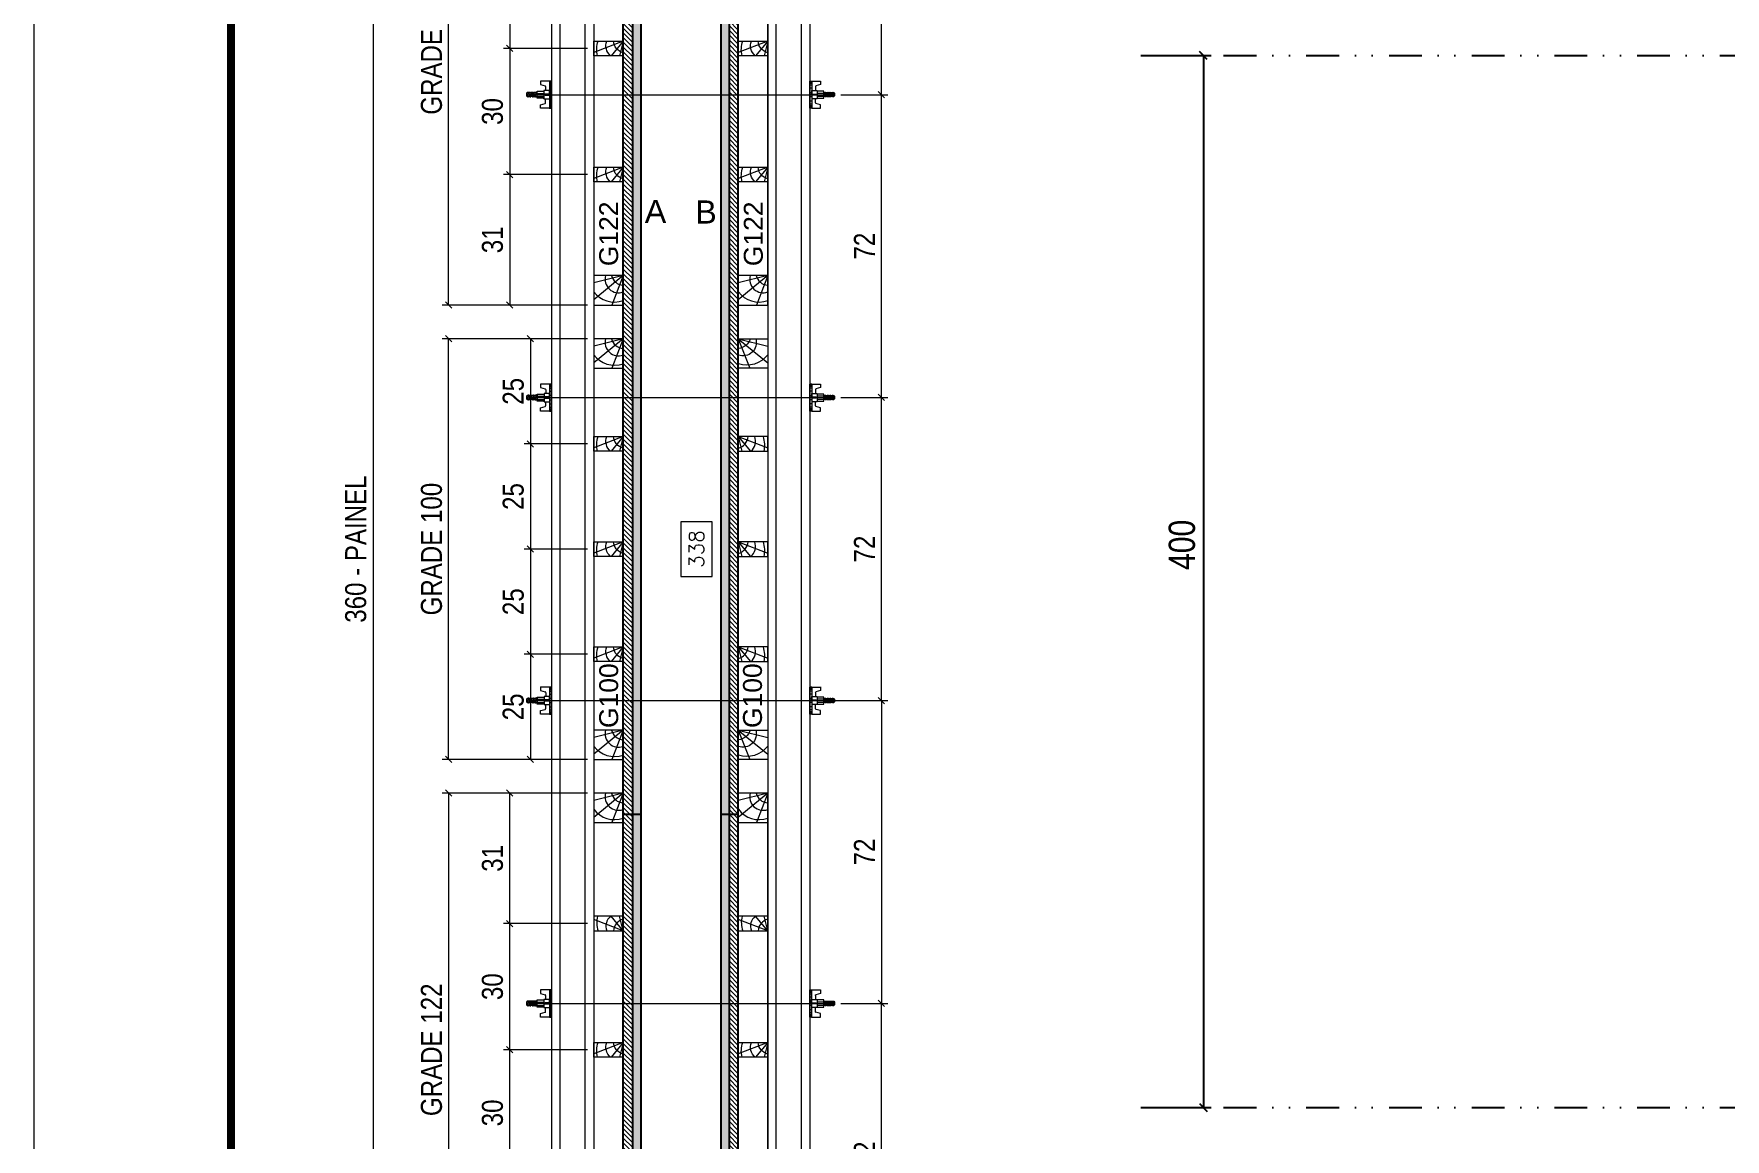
# Model space of a CAD drawing. Extents: x 28748 to 35002, y 14885 to 43501.
# Drawn here: x 30347 to 30990, y 31344 to 31764 of the extents above; entities that cross this region are included whole.
import ezdxf
from ezdxf.enums import TextEntityAlignment as Align

# ---------------------------------------------------------------- set-up
doc = ezdxf.new("R2010")
doc.units = 0
doc.linetypes.add('DASHED', pattern=[0.75, 0.5, -0.25])
doc.linetypes.add('DIVIDE2', pattern=[0.625, 0.25, -0.125, 0, -0.125, 0, -0.125])
for name, color, linetype in [('CHAPA', 1, 'Continuous'), ('COTA', 241, 'Continuous'), ('MEIO_PONT', 93, 'Continuous'), ('Nível', 160, 'Continuous'), ('Painéis', 200, 'Continuous'), ('TEXTO_GERAL', 7, 'Continuous')]:
    doc.layers.add(name, color=color, linetype=linetype)
doc.layers.add('FELIPE', color=2, linetype='Continuous', lineweight=13, plot=False)
for name, color, linetype, lineweight in [('Folhas', 255, 'Continuous', 9), ('Hachura', 251, 'Continuous', 9), ('Madeira', 126, 'Continuous', 18), ('Perfil Metálico', 224, 'Continuous', 18), ('SARRAFO DE PRESSAO', 251, 'DASHED', 9), ('Texto Seção', 7, 'Continuous', 15)]:
    doc.layers.add(name, color=color, linetype=linetype, lineweight=lineweight)
doc.styles.add('ARIAL', font='arial.ttf')
doc.styles.add('COTA TECNICA', font='techl___.ttf', dxfattribs={"height": 10})
doc.styles.add('COTA TECNICA 2X', font='techl___.ttf', dxfattribs={"height": 10})
doc.styles.add('ROMANS', font='romans.shx')
doc.styles.add('SANSSERIF', font='sas_____.pfb')
doc.dimstyles.new('PAINEL', dxfattribs={"dimtxt": 10, "dimasz": 3, "dimexe": 3, "dimexo": 3, "dimgap": 3, "dimtad": 1, "dimdec": 1, "dimzin": 12, "dimdsep": 46, "dimtxsty": 'COTA TECNICA', "dimblk1": 'OBLIQUE', "dimblk2": 'OBLIQUE', "dimsah": 1, "dimcen": 0.9, "dimclrd": 4, "dimclre": 4, "dimclrt": 240, "dimadec": 1, "dimazin": 3, "dimtfac": 1, "dimtdec": 1, "dimtmove": 0, "dimatfit": 3, "dimfxl": 1, "dimtolj": 1, "dimtzin": 12, "dimarcsym": 0})
doc.dimstyles.new('SECAO PILAR', dxfattribs={"dimtxt": 10, "dimasz": 3, "dimexe": 3, "dimexo": 3, "dimgap": 3, "dimtad": 1, "dimdec": 1, "dimlfac": 0.5, "dimzin": 12, "dimdsep": 46, "dimtxsty": 'COTA TECNICA 2X', "dimblk1": 'OBLIQUE', "dimblk2": 'OBLIQUE', "dimsah": 1, "dimcen": 0.9, "dimclrd": 256, "dimclre": 256, "dimclrt": 256, "dimadec": 1, "dimazin": 3, "dimtfac": 1, "dimtdec": 1, "dimtmove": 0, "dimatfit": 3, "dimfxl": 1, "dimtolj": 1, "dimtzin": 12, "dimarcsym": 0})
doc.dimstyles.new('SECÇÃO 2', dxfattribs={"dimtxt": 7, "dimasz": 6, "dimexe": 0.18, "dimexo": 2, "dimgap": -4, "dimtad": 3, "dimdec": 1, "dimlfac": 0.5, "dimzin": 12, "dimdsep": 46, "dimtxsty": 'ROMANS', "dimblk": 'ARCHTICK', "dimcen": 0.09, "dimse1": 1, "dimse2": 1, "dimsd1": 1, "dimsd2": 1, "dimclrd": 180, "dimclre": 5, "dimclrt": 1, "dimadec": 0, "dimazin": 3, "dimtfac": 1, "dimtdec": 1, "dimtofl": 0, "dimtmove": 0, "dimatfit": 3, "dimldrblk": 'ARCHTICK', "dimfxl": 1, "dimtolj": 1, "dimtzin": 0, "dimarcsym": 0})
pattern_1 = [(135, (113905.0469, 41830.0297), (-1.12253202, -1.12253202), [])]

# ---------------------------------------------------------------- blocks, each defined once
blk = doc.blocks.new('9999999999')
at = {"layer": 'Folhas'}
blk.add_lwpolyline([(98138.98, 34190.21), (99623.98, 34190.21), (99623.98, 35240.21), (98138.98, 35240.21)], close=True, dxfattribs=at)
at = {"layer": 'Folhas', "color": 30, "const_width": 3}
blk.add_lwpolyline([(98213.98, 34230.21), (99583.98, 34230.21), (99583.98, 35200.21), (98213.98, 35200.21)], close=True, dxfattribs=at)
blk = doc.blocks.new('_Oblique')
at = {"color": 0, "linetype": 'ByBlock', "lineweight": -2}
blk.add_line((-0.5, -0.5), (0.5, 0.5), dxfattribs=at)
blk = doc.blocks.new('*D1691')
at = {"layer": 'COTA', "color": 4, "linetype": 'ByBlock', "lineweight": -2, "transparency": 16777216}
for p, q in [((30771, 31756.28), (30794.72, 31756.28)), ((30791.72, 31756.28), (30791.72, 31356.28)), ((30771, 31356.28), (30794.72, 31356.28))]:
    blk.add_line(p, q, dxfattribs=at)
at = {"layer": 'Defpoints', "color": 0, "linetype": 'ByBlock', "transparency": 16777216}
for p in [(30768, 31756.28), (30768, 31356.28), (30791.72, 31356.28)]:
    blk.add_point(p, dxfattribs=at)
at = {"layer": 'COTA', "color": 4, "linetype": 'ByBlock', "lineweight": -2, "transparency": 16777216, "xscale": 3, "yscale": 3, "zscale": 3}
for p, rotation in [((30791.72, 31756.28), 90), ((30791.72, 31356.28), 270)]:
    blk.add_blockref('_Oblique', p, dxfattribs=dict(at, rotation=rotation))
at = {"layer": 'COTA', "color": 240, "linetype": 'ByBlock', "transparency": 16777216, "insert": (30783.61, 31570.2), "char_height": 10, "attachment_point": 5, "rotation": 90, "style": 'COTA TECNICA'}
blk.add_mtext('\\A1;400', dxfattribs=at)
blk = doc.blocks.new('*D117')
at = {"layer": 'COTA', "lineweight": -2, "transparency": 16777216}
for p, q in [((136801.19, 32841.1), (136674.54, 32841.1)), ((136677.54, 32841.1), (136677.54, 32121.08)), ((136801.19, 32121.08), (136674.54, 32121.08))]:
    blk.add_line(p, q, dxfattribs=at)
at = {"layer": 'Defpoints', "color": 0, "transparency": 16777216}
for p in [(136804.19, 32841.1), (136677.54, 32121.08), (136804.19, 32121.08)]:
    blk.add_point(p, dxfattribs=at)
at = {"layer": 'COTA', "lineweight": -2, "transparency": 16777216, "xscale": 3, "yscale": 3, "zscale": 3}
for p, rotation in [((136677.54, 32841.1), 90), ((136677.54, 32121.08), 270)]:
    blk.add_blockref('_Oblique', p, dxfattribs=dict(at, rotation=rotation))
at = {"layer": 'COTA', "transparency": 16777216, "insert": (136669.32, 32481.09), "char_height": 10, "attachment_point": 5, "rotation": 90, "style": 'COTA TECNICA 2X'}
blk.add_mtext('\\A1;360 - PAINEL', dxfattribs=at)
blk = doc.blocks.new('C')
at = {"layer": 'Hachura', "color": 0}
for p, q in [((0, 3.22), (0, -3.22)), ((0.45, 3.22), (0, 3.22)), ((0.46, 3.16), (0, 3.16)), ((0.46, 3.05), (0, 3.05)), ((0.46, 2.88), (0, 2.88)), ((0, 2.75), (0, -1.16)), ((0.46, 2.65), (0, 2.65)), ((0.46, 2.23), (0, 2.23)), ((0.46, 1.51), (0, 1.51)), ((0.39, 0.49), (0.17, 0.49)), ((0.45, -3.23), (0.45, 3.22)), ((0.45, 3.22), (2.58, 3.22)), ((1.74, 0.97), (0.45, 0.97)), ((1.45, 0.1), (0.45, 0.1)), ((1.35, 1.94), (1.35, 0.96)), ((2.58, 2.39), (1.47, 2.09)), ((1.74, -0.97), (1.74, 0.97)), ((1.74, 0.97), (1.74, 0.84)), ((1.74, 0.97), (1.74, 0.84)), ((1.74, 0.84), (3.35, 0.84)), ((3.35, 0.45), (1.74, 0.45)), ((2.58, 3.22), (2.58, 2.39)), ((3.32, 0.84), (3.32, -0.84)), ((3.35, 0.84), (3.35, -0.84)), ((3.68, 0.45), (3.35, 0.45)), ((3.84, -0.52), (3.35, 0.45)), ((3.35, 0.06), (3.67, -0.57)), ((3.68, 0.45), (4.16, -0.52)), ((3.72, 0.5), (4.25, -0.57)), ((4.37, -0.55), (3.83, 0.53)), ((4.15, 0.45), (3.93, 0.45)), ((4.42, -0.52), (3.93, 0.45)), ((4.15, 0.45), (4.26, 0.45)), ((4.26, 0.45), (4.74, -0.52)), ((4.3, 0.5), (4.83, -0.57)), ((4.95, -0.55), (4.41, 0.53)), ((4.51, 0.45), (4.84, 0.45)), ((5, -0.52), (4.51, 0.45)), ((4.84, 0.45), (5.32, -0.52)), ((4.88, 0.5), (5.41, -0.57)), ((5.53, -0.55), (4.99, 0.53)), ((5.58, -0.52), (5.09, 0.45)), ((5.42, 0.45), (5.09, 0.45)), ((5.58, -0.52), (5.09, 0.45)), ((5.42, 0.45), (5.74, -0.19)), ((5.46, 0.5), (5.74, -0.07)), ((5.74, 0.19), (5.57, 0.53)), ((5.74, 0.32), (5.68, 0.45)), ((5.68, 0.45), (5.74, 0.45)), ((5.74, 0.45), (5.9, 0.29)), ((5.74, 0.45), (5.74, -0.52)), ((5.9, -0.36), (5.9, 0.29)), ((0.45, 0), (0, 0)), ((0.46, -1.52), (0, -1.52)), ((0.46, -2.23), (0, -2.23)), ((0.46, -2.65), (0, -2.65)), ((0.46, -2.88), (0, -2.88)), ((0.46, -3.05), (0, -3.05)), ((0.46, -3.16), (0, -3.16)), ((0, -3.22), (2.57, -3.22)), ((0.08, -0.48), (0.29, -0.48)), ((0.29, -0.48), (0.4, -0.48)), ((0.45, 0), (0.45, -0.97)), ((0.45, -0.16), (1.45, -0.16)), ((0.45, -0.65), (0.45, -0.32)), ((0.45, -3.23), (0.45, -0.65)), ((0.45, -0.97), (1.74, -0.97)), ((1.35, -1.94), (1.35, -0.97)), ((2.58, -2.39), (1.47, -2.1)), ((3.35, -0.32), (1.74, -0.32)), ((3.35, -0.84), (1.74, -0.84)), ((2.58, -3.23), (2.58, -2.39)), ((3.35, -0.07), (3.58, -0.52)), ((3.35, -0.52), (3.58, -0.52)), ((3.84, -0.52), (4.16, -0.52)), ((4.42, -0.52), (4.74, -0.52)), ((4.63, -0.52), (4.74, -0.52)), ((5, -0.52), (5.32, -0.52)), ((5.58, -0.52), (5.74, -0.52)), ((5.74, -0.52), (5.9, -0.36)), ((5.74, -0.52), (5.74, -0.52))]:
    blk.add_line(p, q, dxfattribs=at)
for centre, radius, start, end in [((1.52, 1.94), 0.161, 104.7436, 180), ((1.44, -0.03), 0.129, 272.695, 87.305), ((3.81, 0.39), 0.143, 25.5688, 154.4312), ((4.39, 0.39), 0.143, 25.5688, 154.4312), ((4.97, 0.39), 0.143, 25.5688, 154.4312), ((5.55, 0.39), 0.143, 25.5688, 154.4312), ((0.17, -0.37), 0.174, 221.744, 317.8592), ((1.52, -1.94), 0.161, 180, 255.2564), ((3.71, -0.4), 0.174, 222.1408, 318.256), ((4.29, -0.4), 0.174, 222.1408, 318.256), ((4.87, -0.4), 0.174, 222.1408, 318.256), ((5.45, -0.4), 0.174, 222.1408, 318.256), ((5.61, -0.4), 0.174, 317.8592, 318.256)]:
    blk.add_arc(centre, radius, start, end, dxfattribs=at)
blk = doc.blocks.new('PONTALETE')
at = {"layer": 'Madeira'}
for q in [(2.71, 7), (7, 5.76), (7, 1.74)]:
    blk.add_line((0, 0), q, dxfattribs=at)
blk.add_lwpolyline([(0, 0), (7, 0), (7, 7), (0, 7)], close=True, dxfattribs=at)
for centre, radius, start, end in [((2.04, 0.06), 6.23, 37.2818, 109.0913), ((1.09, 0.9), 3.19, 343.603, 109.9847), ((-0.21, -0.78), 3.09, 14.6322, 86.0383)]:
    blk.add_arc(centre, radius, start, end, dxfattribs=at)
blk = doc.blocks.new('MEIO PONTALETE')
at = {"layer": 'Madeira'}
for q in [(2.71, 7), (3.5, 2.88), (3.5, 0.87)]:
    blk.add_line((0, 0), q, dxfattribs=at)
blk.add_lwpolyline([(0, 0), (3.5, 0), (3.5, 7), (0, 7)], close=True, dxfattribs=at)
for centre, radius, start, end in [((2.04, 0.06), 6.23, 76.4499, 109.0913), ((1.09, 0.9), 3.19, 40.9063, 109.9847), ((-0.21, -0.78), 3.09, 14.6322, 86.0383)]:
    blk.add_arc(centre, radius, start, end, dxfattribs=at)
blk = doc.blocks.new('*D105')
at = {"layer": 'COTA', "lineweight": -2, "transparency": 16777216}
for p, q in [((136779.46, 32779.1), (136739.57, 32779.1)), ((136742.57, 32779.1), (136742.57, 32719.1)), ((136779.46, 32719.1), (136739.57, 32719.1))]:
    blk.add_line(p, q, dxfattribs=at)
at = {"layer": 'Defpoints', "color": 0, "transparency": 16777216}
for p in [(136782.46, 32779.1), (136742.57, 32719.1), (136782.46, 32719.1)]:
    blk.add_point(p, dxfattribs=at)
at = {"layer": 'COTA', "lineweight": -2, "transparency": 16777216, "xscale": 3, "yscale": 3, "zscale": 3}
for p, rotation in [((136742.57, 32779.1), 90), ((136742.57, 32719.1), 270)]:
    blk.add_blockref('_Oblique', p, dxfattribs=dict(at, rotation=rotation))
at = {"layer": 'COTA', "transparency": 16777216, "insert": (136734.35, 32749.1), "char_height": 10, "attachment_point": 5, "rotation": 90, "style": 'COTA TECNICA 2X'}
blk.add_mtext('\\A1;30', dxfattribs=at)
blk = doc.blocks.new('*D106')
at = {"layer": 'COTA', "lineweight": -2, "transparency": 16777216}
for p, q in [((136779.46, 32719.1), (136739.57, 32719.1)), ((136742.57, 32719.1), (136742.57, 32659.1)), ((136779.46, 32659.1), (136739.57, 32659.1))]:
    blk.add_line(p, q, dxfattribs=at)
at = {"layer": 'Defpoints', "color": 0, "transparency": 16777216}
for p in [(136782.46, 32719.1), (136742.57, 32659.1), (136782.46, 32659.1)]:
    blk.add_point(p, dxfattribs=at)
at = {"layer": 'COTA', "lineweight": -2, "transparency": 16777216, "xscale": 3, "yscale": 3, "zscale": 3}
for p, rotation in [((136742.57, 32719.1), 90), ((136742.57, 32659.1), 270)]:
    blk.add_blockref('_Oblique', p, dxfattribs=dict(at, rotation=rotation))
at = {"layer": 'COTA', "transparency": 16777216, "insert": (136734.35, 32689.1), "char_height": 10, "attachment_point": 5, "rotation": 90, "style": 'COTA TECNICA 2X'}
blk.add_mtext('\\A1;30', dxfattribs=at)
blk = doc.blocks.new('*D107')
at = {"layer": 'COTA', "lineweight": -2, "transparency": 16777216}
for p, q in [((136779.46, 32659.1), (136739.57, 32659.1)), ((136742.57, 32659.1), (136742.57, 32597.1)), ((136779.46, 32597.1), (136739.57, 32597.1))]:
    blk.add_line(p, q, dxfattribs=at)
at = {"layer": 'Defpoints', "color": 0, "transparency": 16777216}
for p in [(136782.46, 32659.1), (136742.57, 32597.1), (136782.46, 32597.1)]:
    blk.add_point(p, dxfattribs=at)
at = {"layer": 'COTA', "lineweight": -2, "transparency": 16777216, "xscale": 3, "yscale": 3, "zscale": 3}
for p, rotation in [((136742.57, 32659.1), 90), ((136742.57, 32597.1), 270)]:
    blk.add_blockref('_Oblique', p, dxfattribs=dict(at, rotation=rotation))
at = {"layer": 'COTA', "transparency": 16777216, "insert": (136734.35, 32628.1), "char_height": 10, "attachment_point": 5, "rotation": 90, "style": 'COTA TECNICA 2X'}
blk.add_mtext('\\A1;31', dxfattribs=at)
blk = doc.blocks.new('*D108')
at = {"layer": 'COTA', "lineweight": -2, "transparency": 16777216}
for p, q in [((136779.46, 32841.1), (136710.46, 32841.1)), ((136713.46, 32597.1), (136713.46, 32841.1)), ((136779.46, 32597.1), (136710.46, 32597.1))]:
    blk.add_line(p, q, dxfattribs=at)
at = {"layer": 'Defpoints', "color": 0, "transparency": 16777216}
for p in [(136713.46, 32841.1), (136782.46, 32841.1), (136782.46, 32597.1)]:
    blk.add_point(p, dxfattribs=at)
at = {"layer": 'COTA', "lineweight": -2, "transparency": 16777216, "xscale": 3, "yscale": 3, "zscale": 3}
for p, rotation in [((136713.46, 32841.1), 90), ((136713.46, 32597.1), 270)]:
    blk.add_blockref('_Oblique', p, dxfattribs=dict(at, rotation=rotation))
at = {"layer": 'COTA', "transparency": 16777216, "insert": (136705.35, 32719.1), "char_height": 10, "attachment_point": 5, "rotation": 90, "style": 'COTA TECNICA 2X'}
blk.add_mtext('\\A1;GRADE 122', dxfattribs=at)
blk = doc.blocks.new('*D119')
at = {"layer": 'COTA', "lineweight": -2, "transparency": 16777216}
for p, q in [((136779.46, 32243.08), (136739.57, 32243.08)), ((136742.57, 32183.08), (136742.57, 32243.08)), ((136779.46, 32183.08), (136739.57, 32183.08))]:
    blk.add_line(p, q, dxfattribs=at)
at = {"layer": 'Defpoints', "color": 0, "transparency": 16777216}
for p in [(136742.57, 32243.08), (136782.46, 32243.08), (136782.46, 32183.08)]:
    blk.add_point(p, dxfattribs=at)
at = {"layer": 'COTA', "lineweight": -2, "transparency": 16777216, "xscale": 3, "yscale": 3, "zscale": 3}
for p, rotation in [((136742.57, 32243.08), 90), ((136742.57, 32183.08), 270)]:
    blk.add_blockref('_Oblique', p, dxfattribs=dict(at, rotation=rotation))
at = {"layer": 'COTA', "transparency": 16777216, "insert": (136734.35, 32213.08), "char_height": 10, "attachment_point": 5, "rotation": 90, "style": 'COTA TECNICA 2X'}
blk.add_mtext('\\A1;30', dxfattribs=at)
blk = doc.blocks.new('*D120')
at = {"layer": 'COTA', "lineweight": -2, "transparency": 16777216}
for p, q in [((136779.46, 32303.08), (136739.57, 32303.08)), ((136742.57, 32243.08), (136742.57, 32303.08)), ((136779.46, 32243.08), (136739.57, 32243.08))]:
    blk.add_line(p, q, dxfattribs=at)
at = {"layer": 'Defpoints', "color": 0, "transparency": 16777216}
for p in [(136742.57, 32303.08), (136782.46, 32303.08), (136782.46, 32243.08)]:
    blk.add_point(p, dxfattribs=at)
at = {"layer": 'COTA', "lineweight": -2, "transparency": 16777216, "xscale": 3, "yscale": 3, "zscale": 3}
for p, rotation in [((136742.57, 32303.08), 90), ((136742.57, 32243.08), 270)]:
    blk.add_blockref('_Oblique', p, dxfattribs=dict(at, rotation=rotation))
at = {"layer": 'COTA', "transparency": 16777216, "insert": (136734.35, 32273.08), "char_height": 10, "attachment_point": 5, "rotation": 90, "style": 'COTA TECNICA 2X'}
blk.add_mtext('\\A1;30', dxfattribs=at)
blk = doc.blocks.new('*D121')
at = {"layer": 'COTA', "lineweight": -2, "transparency": 16777216}
for p, q in [((136779.46, 32365.08), (136739.57, 32365.08)), ((136742.57, 32303.08), (136742.57, 32365.08)), ((136779.46, 32303.08), (136739.57, 32303.08))]:
    blk.add_line(p, q, dxfattribs=at)
at = {"layer": 'Defpoints', "color": 0, "transparency": 16777216}
for p in [(136742.57, 32365.08), (136782.46, 32365.08), (136782.46, 32303.08)]:
    blk.add_point(p, dxfattribs=at)
at = {"layer": 'COTA', "lineweight": -2, "transparency": 16777216, "xscale": 3, "yscale": 3, "zscale": 3}
for p, rotation in [((136742.57, 32365.08), 90), ((136742.57, 32303.08), 270)]:
    blk.add_blockref('_Oblique', p, dxfattribs=dict(at, rotation=rotation))
at = {"layer": 'COTA', "transparency": 16777216, "insert": (136734.35, 32334.08), "char_height": 10, "attachment_point": 5, "rotation": 90, "style": 'COTA TECNICA 2X'}
blk.add_mtext('\\A1;31', dxfattribs=at)
blk = doc.blocks.new('*D122')
at = {"layer": 'COTA', "lineweight": -2, "transparency": 16777216}
for p, q in [((136779.46, 32365.08), (136710.46, 32365.08)), ((136713.46, 32365.08), (136713.46, 32121.08)), ((136779.46, 32121.08), (136710.46, 32121.08))]:
    blk.add_line(p, q, dxfattribs=at)
at = {"layer": 'Defpoints', "color": 0, "transparency": 16777216}
for p in [(136782.46, 32365.08), (136713.46, 32121.08), (136782.46, 32121.08)]:
    blk.add_point(p, dxfattribs=at)
at = {"layer": 'COTA', "lineweight": -2, "transparency": 16777216, "xscale": 3, "yscale": 3, "zscale": 3}
for p, rotation in [((136713.46, 32365.08), 90), ((136713.46, 32121.08), 270)]:
    blk.add_blockref('_Oblique', p, dxfattribs=dict(at, rotation=rotation))
at = {"layer": 'COTA', "transparency": 16777216, "insert": (136705.35, 32243.08), "char_height": 10, "attachment_point": 5, "rotation": 90, "style": 'COTA TECNICA 2X'}
blk.add_mtext('\\A1;GRADE 122', dxfattribs=at)
blk = doc.blocks.new('*D123')
at = {"layer": 'COTA', "lineweight": -2, "transparency": 16777216}
for p, q in [((136900.01, 32265.15), (136922.32, 32265.15)), ((136919.32, 32121.08), (136919.32, 32265.15)), ((136868.3, 32121.08), (136922.32, 32121.08))]:
    blk.add_line(p, q, dxfattribs=at)
at = {"layer": 'Defpoints', "color": 0, "transparency": 16777216}
for p in [(136897.01, 32265.15), (136919.32, 32265.15), (136865.3, 32121.08)]:
    blk.add_point(p, dxfattribs=at)
at = {"layer": 'COTA', "lineweight": -2, "transparency": 16777216, "xscale": 3, "yscale": 3, "zscale": 3}
for p, rotation in [((136919.32, 32265.15), 90), ((136919.32, 32121.08), 270)]:
    blk.add_blockref('_Oblique', p, dxfattribs=dict(at, rotation=rotation))
at = {"layer": 'COTA', "transparency": 16777216, "insert": (136911.25, 32193.11), "char_height": 10, "attachment_point": 5, "rotation": 90, "style": 'COTA TECNICA 2X'}
blk.add_mtext('\\A1;72', dxfattribs=at)
blk = doc.blocks.new('*D124')
at = {"layer": 'COTA', "lineweight": -2, "transparency": 16777216}
for p, q in [((136900.06, 32553.16), (136922.32, 32553.16)), ((136919.32, 32409.09), (136919.32, 32553.16)), ((136895.2, 32409.09), (136922.32, 32409.09))]:
    blk.add_line(p, q, dxfattribs=at)
at = {"layer": 'Defpoints', "color": 0, "transparency": 16777216}
for p in [(136897.06, 32553.16), (136919.32, 32553.16), (136892.2, 32409.09)]:
    blk.add_point(p, dxfattribs=at)
at = {"layer": 'COTA', "lineweight": -2, "transparency": 16777216, "xscale": 3, "yscale": 3, "zscale": 3}
for p, rotation in [((136919.32, 32553.16), 90), ((136919.32, 32409.09), 270)]:
    blk.add_blockref('_Oblique', p, dxfattribs=dict(at, rotation=rotation))
at = {"layer": 'COTA', "transparency": 16777216, "insert": (136911.25, 32481.12), "char_height": 10, "attachment_point": 5, "rotation": 90, "style": 'COTA TECNICA 2X'}
blk.add_mtext('\\A1;72', dxfattribs=at)
blk = doc.blocks.new('*D125')
at = {"layer": 'COTA', "lineweight": -2, "transparency": 16777216}
for p, q in [((136900.06, 32697.09), (136922.32, 32697.09)), ((136919.32, 32553.16), (136919.32, 32697.09)), ((136900.06, 32553.16), (136922.32, 32553.16))]:
    blk.add_line(p, q, dxfattribs=at)
at = {"layer": 'Defpoints', "color": 0, "transparency": 16777216}
for p in [(136897.06, 32697.09), (136919.32, 32697.09), (136897.06, 32553.16)]:
    blk.add_point(p, dxfattribs=at)
at = {"layer": 'COTA', "lineweight": -2, "transparency": 16777216, "xscale": 3, "yscale": 3, "zscale": 3}
for p, rotation in [((136919.32, 32697.09), 90), ((136919.32, 32553.16), 270)]:
    blk.add_blockref('_Oblique', p, dxfattribs=dict(at, rotation=rotation))
at = {"layer": 'COTA', "transparency": 16777216, "insert": (136911.25, 32625.12), "char_height": 10, "attachment_point": 5, "rotation": 90, "style": 'COTA TECNICA 2X'}
blk.add_mtext('\\A1;72', dxfattribs=at)
blk = doc.blocks.new('*D109')
at = {"layer": 'COTA', "lineweight": -2, "transparency": 16777216}
for p, q in [((136868.26, 32841.1), (136922.32, 32841.1)), ((136919.32, 32697.09), (136919.32, 32841.1)), ((136900.06, 32697.09), (136922.32, 32697.09))]:
    blk.add_line(p, q, dxfattribs=at)
at = {"layer": 'Defpoints', "color": 0, "transparency": 16777216}
for p in [(136865.26, 32841.1), (136919.32, 32841.1), (136897.06, 32697.09)]:
    blk.add_point(p, dxfattribs=at)
at = {"layer": 'COTA', "lineweight": -2, "transparency": 16777216, "xscale": 3, "yscale": 3, "zscale": 3}
for p, rotation in [((136919.32, 32841.1), 90), ((136919.32, 32697.09), 270)]:
    blk.add_blockref('_Oblique', p, dxfattribs=dict(at, rotation=rotation))
at = {"layer": 'COTA', "transparency": 16777216, "insert": (136911.25, 32769.09), "char_height": 10, "attachment_point": 5, "rotation": 90, "style": 'COTA TECNICA 2X'}
blk.add_mtext('\\A1;72', dxfattribs=at)
blk = doc.blocks.new('*D126')
at = {"layer": 'COTA', "lineweight": -2, "transparency": 16777216}
for p, q in [((136895.2, 32409.09), (136922.32, 32409.09)), ((136919.32, 32409.09), (136919.32, 32265.15)), ((136900.01, 32265.15), (136922.32, 32265.15))]:
    blk.add_line(p, q, dxfattribs=at)
at = {"layer": 'Defpoints', "color": 0, "transparency": 16777216}
for p in [(136892.2, 32409.09), (136897.01, 32265.15), (136919.32, 32265.15)]:
    blk.add_point(p, dxfattribs=at)
at = {"layer": 'COTA', "lineweight": -2, "transparency": 16777216, "xscale": 3, "yscale": 3, "zscale": 3}
for p, rotation in [((136919.32, 32409.09), 90), ((136919.32, 32265.15), 270)]:
    blk.add_blockref('_Oblique', p, dxfattribs=dict(at, rotation=rotation))
at = {"layer": 'COTA', "transparency": 16777216, "insert": (136911.25, 32337.12), "char_height": 10, "attachment_point": 5, "rotation": 90, "style": 'COTA TECNICA 2X'}
blk.add_mtext('\\A1;72', dxfattribs=at)
blk = doc.blocks.new('*D111')
at = {"layer": 'COTA', "color": 180, "lineweight": -2, "transparency": 16777216}
for p, q in [((136838.86, 32494.09), (136823.86, 32494.09)), ((136823.86, 32494.09), (136823.86, 32468.09)), ((136838.86, 32468.09), (136838.86, 32494.09)), ((136823.86, 32468.09), (136838.86, 32468.09))]:
    blk.add_line(p, q, dxfattribs=at)
at = {"layer": 'Defpoints', "color": 0, "transparency": 16777216}
for p in [(136842.86, 32819.1), (136842.86, 32143.08), (136842.86, 32143.08)]:
    blk.add_point(p, dxfattribs=at)
at = {"layer": 'COTA', "color": 1, "transparency": 16777216, "insert": (136831.36, 32481.09), "char_height": 7, "attachment_point": 5, "rotation": 90, "style": 'ROMANS'}
blk.add_mtext('\\A1;338', dxfattribs=at)
blk = doc.blocks.new('_ArchTick')
at = {"color": 0, "linetype": 'ByBlock', "const_width": 0.15}
blk.add_lwpolyline([(-0.5, -0.5), (0.5, 0.5)], dxfattribs=at)
blk = doc.blocks.new('*D127')
at = {"layer": 'COTA', "lineweight": -2, "transparency": 16777216}
for p, q in [((136779.46, 32581.09), (136710.46, 32581.09)), ((136713.46, 32381.09), (136713.46, 32581.09)), ((136779.46, 32381.09), (136710.46, 32381.09))]:
    blk.add_line(p, q, dxfattribs=at)
at = {"layer": 'Defpoints', "color": 0, "transparency": 16777216}
for p in [(136713.46, 32581.09), (136782.46, 32581.09), (136782.46, 32381.09)]:
    blk.add_point(p, dxfattribs=at)
at = {"layer": 'COTA', "lineweight": -2, "transparency": 16777216, "xscale": 3, "yscale": 3, "zscale": 3}
for p, rotation in [((136713.46, 32581.09), 90), ((136713.46, 32381.09), 270)]:
    blk.add_blockref('_Oblique', p, dxfattribs=dict(at, rotation=rotation))
at = {"layer": 'COTA', "transparency": 16777216, "insert": (136705.35, 32481.09), "char_height": 10, "attachment_point": 5, "rotation": 90, "style": 'COTA TECNICA 2X'}
blk.add_mtext('\\A1;GRADE 100', dxfattribs=at)
blk = doc.blocks.new('*D113')
at = {"layer": 'COTA', "lineweight": -2, "transparency": 16777216}
for p, q in [((136779.46, 32481.09), (136749.35, 32481.09)), ((136752.35, 32481.09), (136752.35, 32431.09)), ((136779.46, 32431.09), (136749.35, 32431.09))]:
    blk.add_line(p, q, dxfattribs=at)
at = {"layer": 'Defpoints', "color": 0, "transparency": 16777216}
for p in [(136782.46, 32481.09), (136752.35, 32431.09), (136782.46, 32431.09)]:
    blk.add_point(p, dxfattribs=at)
at = {"layer": 'COTA', "lineweight": -2, "transparency": 16777216, "xscale": 3, "yscale": 3, "zscale": 3}
for p, rotation in [((136752.35, 32481.09), 90), ((136752.35, 32431.09), 270)]:
    blk.add_blockref('_Oblique', p, dxfattribs=dict(at, rotation=rotation))
at = {"layer": 'COTA', "transparency": 16777216, "insert": (136744.24, 32456.09), "char_height": 10, "attachment_point": 5, "rotation": 90, "style": 'COTA TECNICA 2X'}
blk.add_mtext('\\A1;25', dxfattribs=at)
blk = doc.blocks.new('*D114')
at = {"layer": 'COTA', "lineweight": -2, "transparency": 16777216}
for p, q in [((136779.46, 32431.09), (136749.35, 32431.09)), ((136752.35, 32431.09), (136752.35, 32381.09)), ((136779.46, 32381.09), (136749.35, 32381.09))]:
    blk.add_line(p, q, dxfattribs=at)
at = {"layer": 'Defpoints', "color": 0, "transparency": 16777216}
for p in [(136782.46, 32431.09), (136752.35, 32381.09), (136782.46, 32381.09)]:
    blk.add_point(p, dxfattribs=at)
at = {"layer": 'COTA', "lineweight": -2, "transparency": 16777216, "xscale": 3, "yscale": 3, "zscale": 3}
for p, rotation in [((136752.35, 32431.09), 90), ((136752.35, 32381.09), 270)]:
    blk.add_blockref('_Oblique', p, dxfattribs=dict(at, rotation=rotation))
at = {"layer": 'COTA', "transparency": 16777216, "insert": (136744.24, 32406.09), "char_height": 10, "attachment_point": 5, "rotation": 90, "style": 'COTA TECNICA 2X'}
blk.add_mtext('\\A1;25', dxfattribs=at)
blk = doc.blocks.new('*D128')
at = {"layer": 'COTA', "lineweight": -2, "transparency": 16777216}
for p, q in [((136779.46, 32581.09), (136749.35, 32581.09)), ((136752.35, 32581.09), (136752.35, 32531.09)), ((136779.46, 32531.09), (136749.35, 32531.09))]:
    blk.add_line(p, q, dxfattribs=at)
at = {"layer": 'Defpoints', "color": 0, "transparency": 16777216}
for p in [(136782.46, 32581.09), (136752.35, 32531.09), (136782.46, 32531.09)]:
    blk.add_point(p, dxfattribs=at)
at = {"layer": 'COTA', "lineweight": -2, "transparency": 16777216, "xscale": 3, "yscale": 3, "zscale": 3}
for p, rotation in [((136752.35, 32581.09), 90), ((136752.35, 32531.09), 270)]:
    blk.add_blockref('_Oblique', p, dxfattribs=dict(at, rotation=rotation))
at = {"layer": 'COTA', "transparency": 16777216, "insert": (136744.24, 32556.09), "char_height": 10, "attachment_point": 5, "rotation": 90, "style": 'COTA TECNICA 2X'}
blk.add_mtext('\\A1;25', dxfattribs=at)
blk = doc.blocks.new('*D112')
at = {"layer": 'COTA', "lineweight": -2, "transparency": 16777216}
for p, q in [((136779.46, 32531.09), (136749.35, 32531.09)), ((136752.35, 32531.09), (136752.35, 32481.09)), ((136779.46, 32481.09), (136749.35, 32481.09))]:
    blk.add_line(p, q, dxfattribs=at)
at = {"layer": 'Defpoints', "color": 0, "transparency": 16777216}
for p in [(136782.46, 32531.09), (136752.35, 32481.09), (136782.46, 32481.09)]:
    blk.add_point(p, dxfattribs=at)
at = {"layer": 'COTA', "lineweight": -2, "transparency": 16777216, "xscale": 3, "yscale": 3, "zscale": 3}
for p, rotation in [((136752.35, 32531.09), 90), ((136752.35, 32481.09), 270)]:
    blk.add_blockref('_Oblique', p, dxfattribs=dict(at, rotation=rotation))
at = {"layer": 'COTA', "transparency": 16777216, "insert": (136744.24, 32506.09), "char_height": 10, "attachment_point": 5, "rotation": 90, "style": 'COTA TECNICA 2X'}
blk.add_mtext('\\A1;25', dxfattribs=at)
blk = doc.blocks.new('P11')
at = {"layer": 'Hachura'}
h = blk.add_hatch(dxfattribs=at)
h.set_pattern_fill('ANSI31', color=256, scale=0.5, angle=450, style=0)
h.set_pattern_definition(pattern_1)
h.paths.add_polyline_path([(136796.46, 32841.1), (136800.86, 32841.1), (136800.86, 32121.08), (136796.46, 32121.08)])
h = blk.add_hatch(color=256, dxfattribs=at)
h.dxf.hatch_style = 1
h.paths.add_polyline_path([(136804.86, 32121.08), (136800.86, 32121.08), (136800.86, 32841.1), (136804.86, 32841.1)])
h = blk.add_hatch(color=256, dxfattribs=at)
h.dxf.hatch_style = 1
h.paths.add_polyline_path([(136842.86, 32121.08), (136846.86, 32121.08), (136846.86, 32841.1), (136842.86, 32841.1)])
h = blk.add_hatch(dxfattribs=at)
h.set_pattern_fill('ANSI31', color=256, scale=0.5, angle=450, style=0)
h.set_pattern_definition(pattern_1)
h.paths.add_polyline_path([(136851.26, 32841.1), (136846.86, 32841.1), (136846.86, 32121.08), (136851.26, 32121.08)])
at = {"layer": 'CHAPA'}
for points in [[(136804.86, 32121.08), (136796.46, 32121.08), (136796.46, 32841.1), (136804.86, 32841.1)], [(136842.86, 32121.08), (136851.26, 32121.08), (136851.26, 32841.1), (136842.86, 32841.1)]]:
    blk.add_lwpolyline(points, close=True, dxfattribs=at)
at = {"layer": 'COTA', "linetype": 'ByBlock'}
for p, q in [((136800.86, 32841.1), (136800.86, 32121.08)), ((136846.86, 32841.1), (136846.86, 32121.08))]:
    blk.add_line(p, q, dxfattribs=at)
at = {"layer": 'Hachura'}
for p, q in [((136751.48, 32697.08), (136892.19, 32697.09)), ((136751.47, 32553.08), (136892.19, 32553.09)), ((136751.48, 32409.08), (136892.2, 32409.09)), ((136751.49, 32265.08), (136892.21, 32265.09))]:
    blk.add_line(p, q, dxfattribs=at)
at = {"layer": 'Madeira'}
for points in [[(136782.46, 32597.1), (136796.46, 32597.1), (136796.46, 32841.1), (136782.46, 32841.1)], [(136851.26, 32597.1), (136865.26, 32597.1), (136865.26, 32841.1), (136851.26, 32841.1)], [(136782.46, 32381.09), (136796.46, 32381.09), (136796.46, 32581.09), (136782.46, 32581.09)], [(136865.26, 32381.09), (136851.26, 32381.09), (136851.26, 32581.09), (136865.26, 32581.09)], [(136782.46, 32121.08), (136796.46, 32121.08), (136796.46, 32365.08), (136782.46, 32365.08)], [(136851.26, 32121.08), (136865.26, 32121.08), (136865.26, 32365.08), (136851.26, 32365.08)]]:
    blk.add_lwpolyline(points, close=True, dxfattribs=at)
at = {"layer": 'Painéis'}
for p, q in [((136796.27, 32355.08), (136804.86, 32355.08)), ((136842.67, 32355.08), (136851.26, 32355.08))]:
    blk.add_line(p, q, dxfattribs=at)
at = {"layer": 'Perfil Metálico'}
for p, q in [((136762.46, 32871.16), (136762.46, 32087.16)), ((136766.46, 32087.16), (136766.46, 32871.16)), ((136778.46, 32087.16), (136778.46, 32871.16)), ((136782.46, 32871.16), (136782.46, 32087.16)), ((136865.26, 32871.16), (136865.26, 32087.16)), ((136869.26, 32087.16), (136869.26, 32871.16)), ((136881.26, 32087.16), (136881.26, 32871.16)), ((136885.26, 32871.16), (136885.26, 32087.16))]:
    blk.add_line(p, q, dxfattribs=at)
at = {"layer": 'Hachura', "linetype": 'Continuous', "yscale": 2, "zscale": 2, "rotation": 180}
for p, xscale in [((136762.28, 32697.08), 2), ((136885.26, 32697.09), -2), ((136762.34, 32553.09), 2), ((136885.26, 32553.09), -2), ((136762.34, 32409.09), 2), ((136885.26, 32409.09), -2), ((136762.29, 32265.08), 2), ((136885.21, 32265.08), -2)]:
    blk.add_blockref('C', p, dxfattribs=dict(at, xscale=xscale))
at = {"layer": 'MEIO_PONT'}
for name, p, xscale, yscale, zscale, rotation in [('MEIO PONTALETE', (136796.46, 32722.6), -1.999999997962732, 1.999999997962732, 1.999999997962732, 90), ('MEIO PONTALETE', (136865.26, 32722.6), -1.999999997962732, 1.999999997962732, 1.999999997962732, 90), ('MEIO PONTALETE', (136796.46, 32662.6), -1.999999997962732, 1.999999997962732, 1.999999997962732, 90), ('MEIO PONTALETE', (136865.26, 32662.6), -1.999999997962732, 1.999999997962732, 1.999999997962732, 90), ('PONTALETE', (136796.46, 32611.1), 2, 2, 2, 180), ('PONTALETE', (136865.26, 32611.1), 2, 2, 2, 180), ('PONTALETE', (136796.46, 32581.09), 2, 2, 2, 180), ('PONTALETE', (136851.26, 32581.09), -2, 2, 2, 180), ('MEIO PONTALETE', (136796.46, 32534.59), -1.999999997962732, 1.999999997962732, 1.999999997962732, 90), ('MEIO PONTALETE', (136851.26, 32534.59), 1.999999997962732, 1.999999997962732, 1.999999997962732, 270), ('MEIO PONTALETE', (136796.46, 32484.59), -1.999999997962732, 1.999999997962732, 1.999999997962732, 90), ('MEIO PONTALETE', (136851.26, 32484.59), 1.999999997962732, 1.999999997962732, 1.999999997962732, 270), ('MEIO PONTALETE', (136796.46, 32434.59), -1.999999997962732, 1.999999997962732, 1.999999997962732, 90), ('MEIO PONTALETE', (136851.26, 32434.59), 1.999999997962732, 1.999999997962732, 1.999999997962732, 270), ('PONTALETE', (136796.46, 32395.09), 2, 2, 2, 180), ('PONTALETE', (136851.26, 32395.09), -2, 2, 2, 180), ('PONTALETE', (136796.46, 32365.08), 2, 2, 2, 180), ('PONTALETE', (136865.26, 32365.08), 2, 2, 2, 180), ('MEIO PONTALETE', (136796.46, 32299.58), 1.999999997962732, 1.999999997962732, 1.999999997962732, 90), ('MEIO PONTALETE', (136865.26, 32299.58), 1.999999997962732, 1.999999997962732, 1.999999997962732, 90), ('MEIO PONTALETE', (136796.46, 32246.58), -1.999999997962732, 1.999999997962732, 1.999999997962732, 90), ('MEIO PONTALETE', (136865.26, 32246.58), -1.999999997962732, 1.999999997962732, 1.999999997962732, 90)]:
    blk.add_blockref(name, p, dxfattribs=dict(at, xscale=xscale, yscale=yscale, zscale=zscale, rotation=rotation))
at = {"layer": 'Texto Seção', "color": 7, "linetype": 'Continuous', "style": 'SANSSERIF'}
for s, p in [('G122', (136789.59, 32615.57)), ('G122', (136858.39, 32615.57)), ('G100', (136789.59, 32396.03)), ('G100', (136857.99, 32396.03))]:
    blk.add_text(s, height=9, rotation=90, dxfattribs=at).set_placement(p, align=Align.MIDDLE_LEFT)
at = {"layer": 'TEXTO_GERAL', "style": 'ARIAL'}
for s, p in [('A', (136811.87, 32641.6)), ('B', (136835.88, 32641.34))]:
    blk.add_text(s, height=11, dxfattribs=at).set_placement(p, align=Align.MIDDLE_CENTER)
at = {"layer": 'COTA'}
for base, p1, p2, angle, text, picture, middle in [((136677.54, 32121.08), (136804.19, 32841.1), (136804.19, 32121.08), 90, '<> - PAINEL', '*D117', (136669.32, 32481.09)), ((136713.46, 32841.1), (136782.46, 32597.1), (136782.46, 32841.1), 90, 'GRADE <>', '*D108', (136705.35, 32719.1)), ((136713.46, 32581.09), (136782.46, 32381.09), (136782.46, 32581.09), 90, 'GRADE <>', '*D127', (136705.35, 32481.09)), ((136713.46, 32121.08), (136782.46, 32365.08), (136782.46, 32121.08), 270, 'GRADE <>', '*D122', (136705.35, 32243.08))]:
    dim = blk.add_linear_dim(base=base, p1=p1, p2=p2, angle=angle, text=text, dimstyle='SECAO PILAR', dxfattribs=at)
    dim.commit()
    dim.dimension.update_dxf_attribs({"geometry": picture, "text_midpoint": middle})
for base, p1, p2, angle, dimstyle, picture, middle in [((136919.32, 32841.1), (136897.06, 32697.09), (136865.26, 32841.1), 90, 'SECAO PILAR', '*D109', (136911.25, 32769.09)), ((136842.86, 32143.08), (136842.86, 32819.1), (136842.86, 32143.08), 90, 'SECÇÃO 2', '*D111', (136831.36, 32481.09)), ((136742.57, 32719.1), (136782.46, 32779.1), (136782.46, 32719.1), 90, 'SECAO PILAR', '*D105', (136734.35, 32749.1)), ((136742.57, 32659.1), (136782.46, 32719.1), (136782.46, 32659.1), 90, 'SECAO PILAR', '*D106', (136734.35, 32689.1)), ((136919.32, 32697.09), (136897.06, 32553.16), (136897.06, 32697.09), 90, 'SECAO PILAR', '*D125', (136911.25, 32625.12)), ((136742.57, 32597.1), (136782.46, 32659.1), (136782.46, 32597.1), 90, 'SECAO PILAR', '*D107', (136734.35, 32628.1)), ((136752.35, 32531.09), (136782.46, 32581.09), (136782.46, 32531.09), 90, 'SECAO PILAR', '*D128', (136744.24, 32556.09)), ((136919.32, 32553.16), (136892.2, 32409.09), (136897.06, 32553.16), 90, 'SECAO PILAR', '*D124', (136911.25, 32481.12)), ((136752.35, 32481.09), (136782.46, 32531.09), (136782.46, 32481.09), 90, 'SECAO PILAR', '*D112', (136744.24, 32506.09)), ((136752.35, 32431.09), (136782.46, 32481.09), (136782.46, 32431.09), 90, 'SECAO PILAR', '*D113', (136744.24, 32456.09)), ((136752.35, 32381.09), (136782.46, 32431.09), (136782.46, 32381.09), 90, 'SECAO PILAR', '*D114', (136744.24, 32406.09)), ((136919.32, 32265.15), (136892.2, 32409.09), (136897.01, 32265.15), 90, 'SECAO PILAR', '*D126', (136911.25, 32337.12)), ((136742.57, 32365.08), (136782.46, 32303.08), (136782.46, 32365.08), 270, 'SECAO PILAR', '*D121', (136734.35, 32334.08)), ((136742.57, 32303.08), (136782.46, 32243.08), (136782.46, 32303.08), 270, 'SECAO PILAR', '*D120', (136734.35, 32273.08)), ((136919.32, 32265.15), (136865.3, 32121.08), (136897.01, 32265.15), 90, 'SECAO PILAR', '*D123', (136911.25, 32193.11)), ((136742.57, 32243.08), (136782.46, 32183.08), (136782.46, 32243.08), 270, 'SECAO PILAR', '*D119', (136734.35, 32213.08))]:
    dim = blk.add_linear_dim(base=base, p1=p1, p2=p2, angle=angle, dimstyle=dimstyle, dxfattribs=at)
    dim.commit()
    dim.dimension.update_dxf_attribs({"geometry": picture, "text_midpoint": middle})

msp = doc.modelspace()

# ---------------------------------------------------------------- linework, layer by layer
at = {"layer": 'Nível', "color": 4, "linetype": 'DIVIDE2', "ltscale": 50}
for p, q in [((30768, 31756.28), (31791.84, 31756.28)), ((30768, 31356.28), (31791.84, 31356.28))]:
    msp.add_line(p, q, dxfattribs=at)

# ---------------------------------------------------------------- block references
at = {"layer": 'FELIPE', "linetype": 'ByBlock', "xscale": 0.7997789253393903, "yscale": 0.7997789253393903, "zscale": 0.7997789253393903}
msp.add_blockref('P11', (-78835.92, 5590.91), dxfattribs=at)
at = {"layer": 'SARRAFO DE PRESSAO', "color": 6, "linetype": 'ByBlock'}
msp.add_blockref('9999999999', (-67792.14, -3225.21), dxfattribs=at)

# ---------------------------------------------------------------- dimensions: what is measured, and where the dimension line sits
at = {"layer": 'COTA', "linetype": 'ByBlock'}
dim = msp.add_linear_dim(base=(30791.72, 31356.28), p1=(30768, 31756.28), p2=(30768, 31356.28), angle=90, dimstyle='PAINEL', dxfattribs=at)
dim.commit()
dim.dimension.update_dxf_attribs({"geometry": '*D1691', "text_midpoint": (30791.72, 31570.2), "dimtype": 160})

doc.saveas('drawing.dxf')
